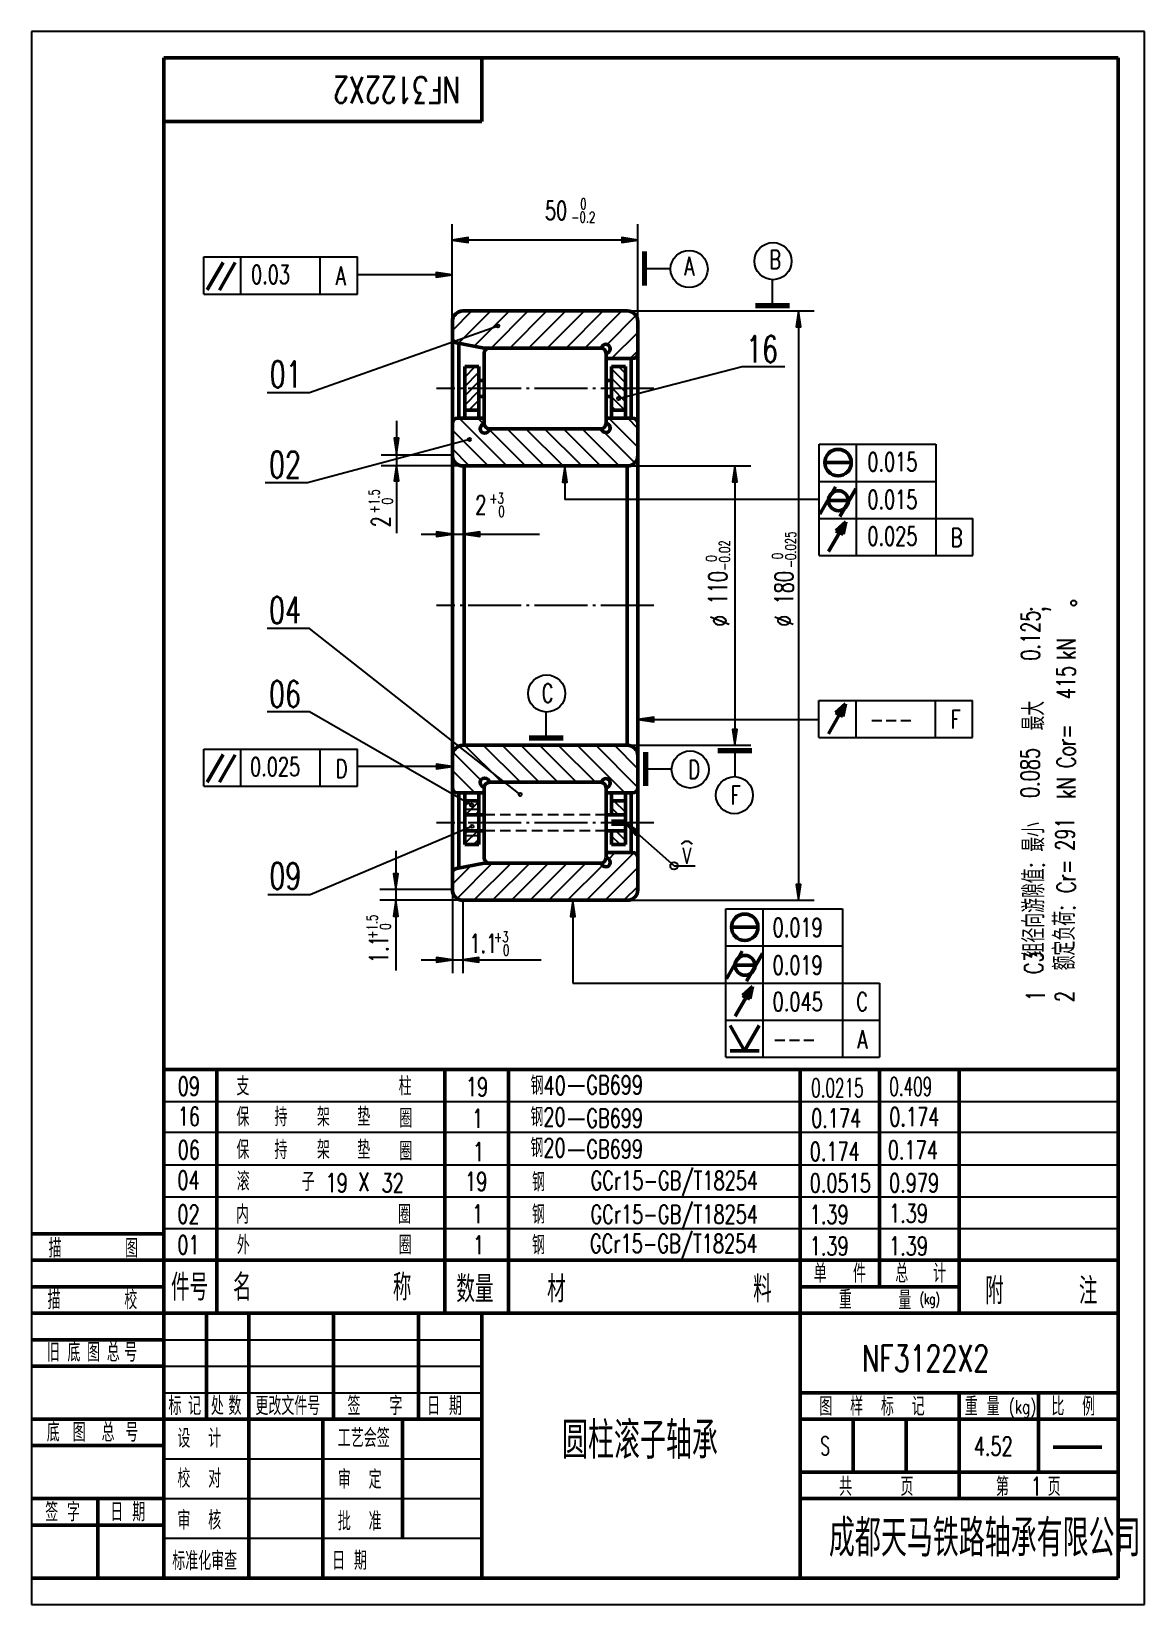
# Model space of a CAD drawing. Extents: x 0 to 210, y 0 to 297.
import ezdxf
from ezdxf.enums import TextEntityAlignment as Align

# ---------------------------------------------------------------- set-up
doc = ezdxf.new("R2010")
doc.units = 0
doc.header["$MEASUREMENT"] = 0
doc.linetypes.add('CENTER', pattern=[12.5, 10, -1, 0.5, -1])
doc.linetypes.add('HIDDEN', pattern=[3, 2, -1])
doc.layers.get('0').update_dxf_attribs({"color": 6, "linetype": 'CONTINUOUS'})
doc.layers.get('DEFPOINTS').update_dxf_attribs({"linetype": 'CONTINUOUS'})
doc.layers.add('1', color=2, linetype='CONTINUOUS', lineweight=50)
for name, color, linetype in [('2', 6, 'CONTINUOUS'), ('3', 7, 'CENTER'), ('5', 3, 'HIDDEN'), ('90', 7, 'CONTINUOUS')]:
    doc.layers.add(name, color=color, linetype=linetype)
doc.styles.add('HZ', font='SIMPLEX', dxfattribs={"width": 0.7, "bigfont": 'HZTXT'})
doc.dimstyles.get("Standard").update_dxf_attribs({"dimtxt": 0.18, "dimasz": 0.18, "dimexe": 0.18, "dimexo": 0.0625, "dimgap": 0.09, "dimtad": 0, "dimtih": 1, "dimtoh": 1, "dimdec": 4, "dimzin": 0, "dimdsep": 46, "dimtxsty": 'Standard', "dimcen": 0.09, "dimadec": 0, "dimazin": 0, "dimtfac": 1, "dimtdec": 4, "dimtofl": 0, "dimtmove": 0, "dimatfit": 3, "dimfxl": 0, "dimtolj": 1, "dimtzin": 0, "dimarcsym": 0})

# ---------------------------------------------------------------- blocks, each defined once
blk = doc.blocks.new('BLK', base_point=(1, 0))
for points in [[(0, 0), (1, 0), (0, 0.15), (0, -0.15), (1, 0)], [(0, 0.07), (0.5, 0), (0, -0.07)]]:
    blk.add_lwpolyline(points)
blk = doc.blocks.new('*D9')
at = {"color": 0, "linetype": 'ByBlock'}
for p, q in [((112.4, 214.97), (135.72, 214.97)), ((132.72, 211.97), (132.72, 165.24)), ((112.4, 162.24), (135.72, 162.24))]:
    blk.add_line(p, q, dxfattribs=at)
at = {"layer": 'DEFPOINTS', "color": 0, "linetype": 'ByBlock'}
for p in [(112.4, 214.97), (112.4, 162.24), (132.72, 162.24)]:
    blk.add_point(p, dxfattribs=at)
at = {"color": 0, "linetype": 'ByBlock', "xscale": 3, "yscale": 3, "zscale": 3}
for p, rotation in [((132.72, 214.97), 90), ((132.72, 162.24), 270)]:
    blk.add_blockref('BLK', p, dxfattribs=dict(at, rotation=rotation))
blk = doc.blocks.new('*X8')
at = {"color": 0}
for p, q in [((81.72, 150.67), (82.79, 151.74)), ((82.04, 149.21), (84.41, 151.59)), ((83.81, 149.21), (84.41, 149.82))]:
    blk.add_line(p, q, dxfattribs=at)
blk = doc.blocks.new('*X7')
at = {"color": 0}
for p, q in [((81.72, 143.6), (84.25, 146.12)), ((81.72, 145.36), (82.48, 146.12)), ((83.37, 143.47), (84.41, 144.52))]:
    blk.add_line(p, q, dxfattribs=at)
blk = doc.blocks.new('*X6')
at = {"color": 0}
for p, q in [((112.12, 144.2), (110.2, 146.12)), ((112.12, 145.97), (111.97, 146.12)), ((111.08, 143.47), (109.4, 145.15))]:
    blk.add_line(p, q, dxfattribs=at)
blk = doc.blocks.new('*X5')
at = {"color": 0}
for p, q in [((112.12, 149.51), (109.89, 151.74)), ((112.12, 151.27), (111.66, 151.74)), ((110.65, 149.21), (109.44, 150.43))]:
    blk.add_line(p, q, dxfattribs=at)
blk = doc.blocks.new('*X4')
at = {"color": 0}
for p, q in [((84.78, 155.64), (79.52, 160.9)), ((88.72, 155.24), (81.72, 162.24)), ((92.25, 155.24), (85.25, 162.24)), ((95.79, 155.24), (88.79, 162.24)), ((99.32, 155.24), (92.32, 162.24)), ((102.86, 155.24), (95.86, 162.24)), ((106.39, 155.24), (99.39, 162.24)), ((111.93, 153.24), (102.93, 162.24)), ((114.43, 154.27), (106.46, 162.24)), ((114.43, 157.8), (110, 162.24)), ((83.64, 153.24), (79.43, 157.45)), ((80.04, 153.31), (79.43, 153.92))]:
    blk.add_line(p, q, dxfattribs=at)
blk = doc.blocks.new('*D3')
at = {"color": 0, "linetype": 'ByBlock'}
for p, q in [((108.07, 244.24), (143.36, 244.24)), ((140.36, 241.24), (140.36, 135.97)), ((108.07, 132.97), (143.36, 132.97))]:
    blk.add_line(p, q, dxfattribs=at)
at = {"layer": 'DEFPOINTS', "color": 0, "linetype": 'ByBlock'}
for p in [(108.07, 244.24), (108.07, 132.97), (140.36, 132.97)]:
    blk.add_point(p, dxfattribs=at)
at = {"color": 0, "linetype": 'ByBlock', "xscale": 3, "yscale": 3, "zscale": 3}
for p, rotation in [((140.36, 244.24), 90), ((140.36, 132.97), 270)]:
    blk.add_blockref('BLK', p, dxfattribs=dict(at, rotation=rotation))
blk = doc.blocks.new('*D2')
at = {"color": 0, "linetype": 'ByBlock'}
for p, q in [((-152.5, 134.63), (-152.5, 153.01)), ((-117.5, 134.63), (-117.5, 153.01)), ((-120.5, 150.01), (-149.5, 150.01))]:
    blk.add_line(p, q, dxfattribs=at)
at = {"layer": 'DEFPOINTS', "color": 0, "linetype": 'ByBlock'}
for p in [(-152.5, 150.01), (-152.5, 134.63), (-117.5, 134.63)]:
    blk.add_point(p, dxfattribs=at)
at = {"color": 0, "linetype": 'ByBlock', "xscale": 3, "yscale": 3, "zscale": 3, "rotation": 180}
blk.add_blockref('BLK', (-152.5, 150.01), dxfattribs=at)
at = {"color": 0, "linetype": 'ByBlock', "xscale": 3, "yscale": 3, "zscale": 3}
blk.add_blockref('BLK', (-117.5, 150.01), dxfattribs=at)
blk = doc.blocks.new('ZL', base_point=(176.19, 35.82))
at = {"layer": '2', "style": 'HZ', "width": 0.7}
blk.add_text('重 量', height=3.5, dxfattribs=at).set_placement((176.34, 35.82))
blk = doc.blocks.new('A$C494B7923')
at = {"layer": '2'}
for p, q in [((0, 12.12), (3.08, 12.12)), ((0, 5.84), (3.08, 5.84)), ((0, 0), (3.08, 0))]:
    blk.add_line(p, q, dxfattribs=at)

msp = doc.modelspace()

# ---------------------------------------------------------------- linework, layer by layer
at = {"layer": '1'}
for p, q in [((25, 292), (25, 5)), ((205, 292), (25, 292)), ((85, 280), (85, 292)), ((205, 5), (205, 292)), ((25, 280), (85, 280)), ((115.50856, 249.0402), (115.50856, 255.4402)), ((115.80856, 249.0402), (115.80856, 255.4402)), ((33.13615, 248.21145), (36.13615, 253.4076)), ((35.44561, 248.17109), (38.44561, 253.36725)), ((143.01981, 245.36136), (136.61981, 245.36136)), ((143.01981, 245.06136), (136.61981, 245.06136)), ((85.40409, 237.23661), (80.21765, 238.22087)), ((81.7306, 223.97443), (81.7306, 233.73661)), ((112.07758, 223.97443), (112.07758, 233.73661)), ((85.40409, 231.10552), (84.40409, 231.10552)), ((109.40409, 231.10552), (108.40409, 231.10552)), ((85.40409, 228.10552), (84.40409, 228.10552)), ((109.40409, 228.10552), (108.40409, 228.10552)), ((149.63922, 215.59371), (154.63922, 215.59371)), ((149.79041, 215.59371), (149.79041, 215.59371)), ((148.72693, 205.85806), (151.72693, 211.05421)), ((150.43592, 208.42702), (154.17385, 208.42702)), ((152.50754, 205.44239), (155.50754, 210.63854)), ((150.40589, 198.79399), (153.65589, 204.42316)), ((153.65589, 204.42316), (151.77045, 202.7234)), ((151.77045, 202.7234), (153.15305, 202.06458)), ((153.04797, 203.40498), (152.1923, 202.56499)), ((153.07799, 203.44072), (152.82279, 202.26117)), ((153.65589, 204.42316), (153.15305, 202.06458)), ((150.40589, 198.79399), (150.40589, 198.79399)), ((150.34585, 164.40153), (153.59585, 170.03069)), ((153.59585, 170.03069), (151.7104, 168.33093)), ((153.59585, 170.03069), (153.093, 167.67211)), ((151.7104, 168.33093), (153.093, 167.67211)), ((152.98792, 169.01251), (152.13225, 168.17252)), ((153.01795, 169.04825), (152.76275, 167.8687)), ((100.31127, 163.73644), (93.91127, 163.73644)), ((100.31127, 163.43644), (93.91127, 163.43644)), ((150.34585, 164.40153), (150.34585, 164.40153)), ((33.13615, 155.2914), (36.13615, 160.48755)), ((35.44561, 155.25104), (38.44561, 160.44719)), ((115.71087, 154.55313), (115.71087, 160.95313)), ((116.01087, 154.55313), (116.01087, 160.95313)), ((129.51916, 161.38115), (135.91916, 161.38115)), ((129.51916, 161.08115), (135.91916, 161.08115)), ((81.7306, 143.47443), (81.7306, 153.23661)), ((112.07758, 143.47443), (112.07758, 153.23661)), ((85.40409, 149.10552), (81.7306, 149.10552)), ((112.07758, 149.10552), (108.40409, 149.10552)), ((85.40409, 146.10552), (81.7306, 146.10552)), ((112.07758, 146.10552), (108.40409, 146.10552)), ((112.07758, 147.90552), (109.40409, 147.90552)), ((112.07758, 147.60552), (109.40409, 147.60552)), ((112.07758, 147.30552), (109.40409, 147.30552)), ((85.40409, 139.97443), (80.21765, 138.99017)), ((132.02761, 127.86858), (137.02761, 127.86858)), ((132.1788, 127.86858), (132.1788, 127.86858)), ((131.11533, 118.13293), (134.11533, 123.32908)), ((134.89594, 117.71726), (137.89594, 122.91342)), ((132.82431, 120.70189), (136.56225, 120.70189)), ((132.79429, 111.06887), (136.04429, 116.69803)), ((136.04429, 116.69803), (134.15884, 114.99827)), ((136.04429, 116.69803), (135.54145, 114.33945)), ((134.15884, 114.99827), (135.54145, 114.33945)), ((135.43636, 115.67985), (134.58069, 114.83987)), ((135.46639, 115.7156), (135.21119, 114.53604)), ((132.79429, 111.06887), (132.79429, 111.06887)), ((134.55351, 104.56928), (131.80351, 109.33242)), ((134.55351, 104.56928), (137.30351, 109.33242)), ((131.80351, 104.56928), (137.30351, 104.56928)), ((25, 101), (205, 101)), ((35, 101), (35, 55)), ((78, 101), (78, 55)), ((90, 101), (90, 55)), ((145, 101), (145, 5)), ((160, 101), (160, 60)), ((175, 101), (175, 55)), ((0, 70), (25, 70)), ((0, 65), (25, 65)), ((25, 65), (205, 65)), ((0, 60), (25, 60)), ((145, 60), (175, 60)), ((0, 55), (25, 55)), ((25, 55), (205, 55)), ((33, 55), (33, 35)), ((41, 55), (41, 5)), ((57, 55), (57, 35)), ((73, 55), (73, 35)), ((85, 55), (85, 5)), ((0, 50), (25, 50)), ((0, 45), (25, 45)), ((145, 40), (205, 40)), ((175, 40), (175, 20)), ((190, 40), (190, 25)), ((0, 35), (25, 35)), ((25, 35), (85, 35)), ((55, 35), (55, 5)), ((70, 35), (70, 12.5)), ((145, 35), (205, 35)), ((155, 35), (155, 25)), ((165, 35), (165, 25)), ((0, 30), (25, 30)), ((192.75137, 29.70332), (201.9536, 29.70332)), ((145, 25), (205, 25)), ((0, 20), (25, 20)), ((12.5, 20), (12.5, 5)), ((145, 20), (205, 20)), ((0, 15), (25, 15)), ((0, 5), (205, 5))]:
    msp.add_line(p, q, dxfattribs=at)
at = {"layer": '1', "color": 2}
for p, q in [((112.40409, 244.23661), (81.40409, 244.23661)), ((79.40415, 242.23661), (79.40415, 134.97443)), ((114.40415, 242.23661), (114.40415, 134.97443)), ((80.65749, 223.97443), (80.65749, 238.1374)), ((85.40409, 237.23661), (107.52432, 237.23661)), ((85.40409, 236.23661), (85.40409, 222.97443)), ((108.40409, 222.97443), (108.40409, 236.23661)), ((113.40409, 235.23661), (108.40409, 235.23661)), ((113.15069, 235.23661), (113.15069, 223.97443)), ((81.7306, 233.73661), (84.40409, 233.73661)), ((84.40409, 233.73661), (84.40409, 223.97443)), ((109.40409, 233.73661), (112.07758, 233.73661)), ((109.40409, 233.73661), (109.40409, 223.97443)), ((80.40409, 223.97443), (85.40409, 223.97443)), ((81.7306, 225.47443), (84.40409, 225.47443)), ((113.40409, 223.97443), (108.40409, 223.97443)), ((112.07758, 225.47443), (109.40409, 225.47443)), ((86.40409, 221.97443), (107.40409, 221.97443)), ((112.40409, 214.97443), (81.40409, 214.97443)), ((81.64494, 214.97443), (81.64494, 162.23661)), ((112.40415, 214.97443), (112.40415, 162.23661)), ((112.40409, 162.23661), (81.40409, 162.23661)), ((86.40409, 155.23661), (107.40409, 155.23661)), ((80.40409, 153.23661), (85.40409, 153.23661)), ((80.65749, 153.23661), (80.65749, 139.07364)), ((81.7306, 151.73661), (84.40409, 151.73661)), ((84.40409, 153.23661), (84.40409, 143.47443)), ((85.40409, 140.97443), (85.40409, 154.34685)), ((108.40409, 154.23661), (108.40409, 141.09889)), ((113.40409, 153.23661), (108.40409, 153.23661)), ((109.40409, 153.23661), (109.40409, 149.10552)), ((109.40409, 151.73661), (112.07758, 151.73661)), ((113.15069, 141.97443), (113.15069, 153.23661)), ((109.40409, 146.10552), (109.40409, 143.47443)), ((81.7306, 143.47443), (84.40409, 143.47443)), ((109.40409, 143.47443), (112.07758, 143.47443)), ((85.40409, 139.97443), (107.52432, 139.97443)), ((113.40409, 141.97443), (108.40409, 141.97443)), ((112.40409, 132.97443), (81.40409, 132.97443))]:
    msp.add_line(p, q, dxfattribs=at)
at = {"layer": '1'}
for centre, radius in [((152.17729, 215.59371), 2.5), ((152.24484, 208.40021), 1.87837), ((134.56568, 127.86858), 2.5), ((134.63323, 120.67509), 1.87837)]:
    msp.add_circle(centre, radius, dxfattribs=at)
at = {"layer": '1', "color": 2}
for centre, radius, start, end in [((81.40409, 242.23661), 2, 90, 180), ((112.40409, 242.23661), 2, 0, 90), ((86.40409, 236.23661), 1, 90, 180), ((107.40409, 236.23661), 1, 0, 90), ((107.40409, 236.23661), 1, 83.1684214, 90), ((113.40409, 236.23661), 1, 270, 360), ((80.40409, 222.97443), 1, 90, 180), ((86.40409, 222.97443), 1, 180, 270), ((107.40409, 222.97443), 1, 270, 0), ((113.40409, 222.97443), 1, 0, 90), ((81.40409, 216.97443), 2, 180, 270), ((112.40409, 216.97443), 2, 270, 0), ((81.40409, 160.23661), 2, 90, 180), ((112.40409, 160.23661), 2, 0, 90), ((86.40409, 154.23661), 1, 90, 180), ((107.40409, 154.23661), 1, 0, 90), ((80.40409, 154.23661), 1, 180, 270), ((113.40409, 154.23661), 1, 270, 0), ((86.40409, 140.97443), 1, 180, 270), ((107.40409, 140.97443), 1, 270, 0), ((107.40409, 140.97443), 1, 270, 0), ((113.40409, 140.97443), 1, 0, 90), ((81.40409, 134.97443), 2, 180, 270), ((112.40409, 134.97443), 2, 270, 0)]:
    msp.add_arc(centre, radius, start, end, dxfattribs=at)
at = {"layer": '1'}
for centre, radius, start, end in [((80.40409, 239.20333), 1, 180, 259.2544537), ((108.35832, 237.08335), 0.84797, 273.0939492, 173.8429171), ((85.50106, 222.02178), 0.84797, 96.1570829, 356.9060508), ((108.35832, 222.12769), 0.84797, 186.1570829, 86.9060508), ((85.50106, 155.18926), 0.84797, 3.0939492, 263.8429171), ((108.35832, 155.08335), 0.84797, 273.0939492, 173.8429171), ((108.35832, 140.12769), 0.84797, 186.1570829, 86.9060508), ((80.40409, 138.0077), 1, 100.7455463, 180)]:
    msp.add_arc(centre, radius, start, end, dxfattribs=at)
at = {"layer": '2'}
for p, q in [((0, 297), (0, 0)), ((210, 297), (0, 297)), ((210, 0), (210, 297)), ((32.48829, 247.42047), (32.48829, 254.42047)), ((32.48829, 254.42047), (61.48829, 254.42047)), ((39.48829, 247.42047), (39.48829, 254.42047)), ((54.48829, 247.42047), (54.48829, 254.42047)), ((61.48829, 247.42047), (61.48829, 254.42047)), ((76.47241, 251.04849), (61.48829, 251.04849)), ((115.50856, 252.2402), (120.50856, 252.2402)), ((139.81981, 245.06136), (139.81981, 250.06136)), ((32.48829, 247.42047), (61.48829, 247.42047)), ((79.40409, 240.53121), (83.10949, 244.23661)), ((80.56362, 238.15521), (86.64502, 244.23661)), ((83.53522, 237.59128), (90.18056, 244.23661)), ((86.71609, 237.23661), (93.71609, 244.23661)), ((90.25162, 237.23661), (97.25162, 244.23661)), ((93.78716, 237.23661), (100.78716, 244.23661)), ((97.32269, 237.23661), (104.32269, 244.23661)), ((100.85822, 237.23661), (107.85822, 244.23661)), ((104.39376, 237.23661), (111.39376, 244.23661)), ((87.9841, 241.37972), (52.48122, 228.79781)), ((108.59135, 237.89867), (114.05631, 243.36363)), ((109.46483, 235.23661), (114.40409, 240.17588)), ((112.96024, 235.23661), (114.40415, 236.68051)), ((81.7306, 231.75856), (83.70865, 233.73661)), ((81.7306, 229.99079), (84.34533, 232.60552)), ((112.07758, 230.63697), (109.40409, 233.31046)), ((112.07758, 232.40474), (110.74571, 233.73661)), ((110.77199, 227.69141), (134.11533, 233.76623)), ((134.11533, 233.76623), (142.11533, 233.76623)), ((52.48122, 228.79781), (44.48122, 228.79781)), ((81.7306, 228.22303), (84.40409, 230.89652)), ((81.7306, 226.45526), (84.40409, 229.12875)), ((112.07758, 228.86921), (109.40409, 231.5427)), ((112.07758, 227.10144), (109.40409, 229.77493)), ((82.51754, 225.47443), (84.40409, 227.36098)), ((111.93683, 225.47443), (109.40409, 228.00716)), ((110.16906, 225.47443), (109.40409, 226.2394)), ((89.67671, 214.97443), (80.67671, 223.97443)), ((85.33362, 222.85306), (84.21225, 223.97443)), ((114.40409, 218.53132), (108.96098, 223.97443)), ((114.40409, 222.06685), (112.49652, 223.97443)), ((82.62489, 219.95449), (52.09091, 211.75122)), ((86.14118, 214.97443), (79.40409, 221.71151)), ((93.21225, 214.97443), (86.33234, 221.85433)), ((96.74778, 214.97443), (89.74778, 221.97443)), ((100.28331, 214.97443), (93.28331, 221.97443)), ((103.81885, 214.97443), (96.81885, 221.97443)), ((107.35438, 214.97443), (100.35438, 221.97443)), ((110.88992, 214.97443), (103.88992, 221.97443)), ((113.82894, 215.57093), (107.56108, 221.83879)), ((82.60564, 214.97443), (79.40409, 218.17598)), ((148.6345, 219.06124), (170.6345, 219.06124)), ((148.6345, 198.06124), (148.6345, 219.06124)), ((155.6345, 198.06124), (155.6345, 219.06124)), ((170.6345, 219.06124), (170.6345, 198.06124)), ((52.09091, 211.75122), (44.09091, 211.75122)), ((100.60901, 212.16478), (100.60901, 208.60574)), ((148.6345, 212.06124), (170.6345, 212.06124)), ((148.6345, 208.60574), (100.60901, 208.60574)), ((148.6345, 205.06124), (177.6345, 205.06124)), ((177.6345, 198.06124), (177.6345, 205.06124)), ((148.6345, 198.06124), (177.6345, 198.06124)), ((52.48122, 184.26069), (44.48122, 184.26069)), ((92.20241, 152.94638), (52.48122, 184.26069)), ((148.57446, 163.66877), (148.57446, 170.66877)), ((148.57446, 170.66877), (177.57446, 170.66877)), ((155.57446, 163.66877), (155.57446, 170.66877)), ((170.57446, 163.66877), (170.57446, 170.66877)), ((177.57446, 163.66877), (177.57446, 170.66877)), ((52.48122, 168.51543), (44.48122, 168.51543)), ((83.04522, 150.94555), (52.48122, 168.51543)), ((97.11127, 163.43644), (97.11127, 168.43644)), ((117.43638, 167.11807), (148.57446, 167.11807)), ((148.57446, 163.66877), (177.57446, 163.66877)), ((32.48829, 161.50042), (61.48829, 161.50042)), ((32.48829, 154.50042), (32.48829, 161.50042)), ((39.48829, 154.50042), (39.48829, 161.50042)), ((54.48829, 154.50042), (54.48829, 161.50042)), ((61.48829, 154.50042), (61.48829, 161.50042)), ((132.71916, 161.38115), (132.71916, 156.38115)), ((76.54747, 158.23567), (61.48829, 158.23567)), ((115.71087, 157.75313), (120.71087, 157.75313)), ((32.48829, 154.50042), (61.48829, 154.50042)), ((84.40409, 150.10552), (81.7306, 150.10552)), ((83.10527, 146.92434), (52.60131, 134.00453)), ((112.07758, 147.60552), (121.23521, 139.45383)), ((84.40409, 145.10552), (81.7306, 145.10552)), ((80.2843, 133.3173), (86.94142, 139.97443)), ((83.47695, 132.97443), (90.47695, 139.97443)), ((87.01248, 132.97443), (94.01248, 139.97443)), ((90.54802, 132.97443), (97.54802, 139.97443)), ((94.08355, 132.97443), (101.08355, 139.97443)), ((97.61909, 132.97443), (104.61909, 139.97443)), ((104.69015, 132.97443), (113.65751, 141.94178)), ((108.93218, 140.75199), (110.15462, 141.97443)), ((79.42738, 135.99592), (82.93785, 139.50639)), ((101.15462, 132.97443), (107.73403, 139.55383)), ((108.22569, 132.97443), (114.40415, 139.15288)), ((121.23521, 139.45383), (125.23521, 139.45383)), ((52.60131, 134.00453), (44.60131, 134.00453)), ((111.76122, 132.97443), (114.43487, 135.64807)), ((102.15523, 133.00369), (102.15523, 117.33611)), ((102.15523, 133.00369), (102.15523, 133.00369)), ((131.0229, 131.33611), (153.0229, 131.33611)), ((131.0229, 103.33611), (131.0229, 131.33611)), ((138.0229, 103.33611), (138.0229, 131.33611)), ((153.0229, 131.33611), (153.0229, 103.33611)), ((131.0229, 124.33611), (153.0229, 124.33611)), ((102.15523, 117.33611), (160.0229, 117.33611)), ((160.0229, 117.33611), (160.0229, 103.33611)), ((131.0229, 110.33611), (160.0229, 110.33611)), ((131.0229, 103.33611), (160.0229, 103.33611)), ((25, 95), (205, 95)), ((25.07632, 89.2122), (205.07632, 89.2122)), ((25, 83), (205, 83)), ((25, 77), (205, 77)), ((25, 71), (205, 71)), ((25, 50), (85, 50)), ((25, 45), (85, 45)), ((25, 40), (85, 40)), ((25, 27.5), (85, 27.5)), ((25, 20), (85, 20)), ((25, 12.5), (85, 12.5)), ((0, 0), (210, 0))]:
    msp.add_line(p, q, dxfattribs=at)
at = {"layer": '2', "linetype": 'ByBlock'}
for p, q in [((68.87409, 223.47528), (68.87409, 202.27904)), ((79.40415, 216.97443), (65.97681, 216.97443)), ((81.64494, 214.97443), (65.97681, 214.97443)), ((73.52774, 202.06894), (95.85027, 202.06894)), ((68.73809, 142.27928), (68.73809, 119.68903)), ((79.40415, 134.97443), (65.73809, 134.97443)), ((79.40415, 134.97443), (79.40415, 119.18861)), ((81.40409, 132.97443), (65.73809, 132.97443)), ((81.40409, 132.97443), (81.40409, 119.18861)), ((73.52774, 121.72213), (96.1355, 121.72213))]:
    msp.add_line(p, q, dxfattribs=at)
at = {"layer": '2'}
for centre, radius in [((124.08297, 252.15013), 3.5), ((139.90988, 253.63577), 3.5), ((87.9841, 241.37972), 0.3), ((110.77199, 227.69141), 0.3), ((82.62489, 219.95449), 0.3), ((196.63287, 189.08866), 0.5), ((97.20134, 172.01084), 3.5), ((124.28528, 157.66306), 3.5), ((132.62909, 152.80674), 3.5), ((92.20241, 152.94638), 0.3), ((83.04522, 150.94555), 0.3), ((83.10527, 146.92434), 0.3), ((121.23521, 139.45383), 0.7)]:
    msp.add_circle(centre, radius, dxfattribs=at)
msp.add_arc((123.6371, 142.71332), 1.35225, 39.0045113, 140.9954887, dxfattribs=at)
at = {"layer": '3'}
for p, q in [((117.40409, 229.60552), (76.40409, 229.60552)), ((117.40415, 188.60552), (76.40415, 188.60552)), ((117.40409, 147.60552), (76.40409, 147.60552))]:
    msp.add_line(p, q, dxfattribs=at)
at = {"layer": '5'}
for p, q in [((108.40409, 149.10552), (85.40409, 149.10552)), ((108.40409, 146.10552), (85.40409, 146.10552))]:
    msp.add_line(p, q, dxfattribs=at)

# ---------------------------------------------------------------- block references
at = {"layer": '2', "xscale": 3, "yscale": 3, "zscale": 3}
for p in [(79.35438, 251.04849), (79.39735, 158.23567)]:
    msp.add_blockref('BLK', p, dxfattribs=at)
at = {"layer": '2', "linetype": 'ByBlock', "xscale": 3, "yscale": 3, "zscale": 3}
for p, rotation in [((68.87409, 217.18889), 270), ((68.87409, 215.18889), 90), ((81.60564, 202.06894), 180), ((68.73809, 134.97443), 270), ((68.73809, 132.97443), 90), ((81.40409, 121.72213), 180)]:
    msp.add_blockref('BLK', p, dxfattribs=dict(at, rotation=rotation))
at = {"layer": '2', "xscale": 3, "yscale": 3, "zscale": 3}
for p, rotation in [((100.60901, 214.93244), 90), ((114.43487, 167.11807), 180), ((112.07758, 147.60552), 138.3260374089723), ((102.15523, 132.89646), 90)]:
    msp.add_blockref('BLK', p, dxfattribs=dict(at, rotation=rotation))
at = {"layer": '2', "linetype": 'ByBlock', "xscale": 3, "yscale": 3, "zscale": 3}
for p in [(79.40409, 202.06894), (79.40415, 121.72213)]:
    msp.add_blockref('BLK', p, dxfattribs=at)
at = {"layer": '2'}
for name, p in [('*X4', (0, 0)), ('*X8', (0, 0)), ('*X5', (0, 0)), ('*X7', (0, 0)), ('*X6', (0, 0)), ('A$C494B7923', (101.25612, 85.81527)), ('ZL', (175.93817, 35.65471))]:
    msp.add_blockref(name, p, dxfattribs=at)

# ---------------------------------------------------------------- texts
at = {"layer": '2', "style": 'HZ'}
for s, height, width, p in [('B', 3.5, 0.7, (139.18931, 252.1923)), ('A', 3.5, 0.7, (57.40786, 249.10044)), ('16', 5, 0.7, (134.8509, 234.51686)), ('01', 5, 0.7, (44.96031, 229.78077)), ('02', 5, 0.7, (44.84021, 212.71631)), ('B', 3.5, 0.7, (173.43398, 199.70547)), ('04', 5, 0.7, (44.84021, 185.26153)), ('06', 5, 0.7, (44.84021, 169.40903)), ('C', 3.5, 0.7, (96.2706, 170.33504)), ('F', 3.5, 0.7, (173.41897, 165.36662)), ('D', 3.5, 0.7, (57.40786, 156.07316)), ('D', 3.5, 0.7, (123.92232, 155.91231)), ('F', 3.5, 0.7, (131.90853, 151.06899)), ('V', 3, 0.7, (122.84147, 139.86489)), ('09', 5, 0.7, (44.88525, 135.05898)), ('C', 3.5, 0.7, (155.61221, 112.07554)), ('A', 3.5, 0.7, (155.82237, 104.96247)), ('09', 3.5, 0.7, (27.59167, 96.11581)), ('支', 3.5, 0.7, (38.67037, 96.11581)), ('柱', 3.5, 0.7, (69.27941, 96.11581)), ('钢40', 3.5, 0.7, (94.1643, 96.23239)), ('GB699', 3.5, 0.7, (104.66398, 96.37221)), ('16', 3.5, 0.7, (27.59167, 90.4325)), ('保', 3.5, 0.7, (38.67037, 90.3074)), ('持', 3.5, 0.7, (45.83099, 90.3074)), ('架', 3.5, 0.7, (53.8623, 90.3074)), ('垫', 3.5, 0.7, (61.45827, 90.3074)), ('圈', 3.5, 0.7, (69.38449, 90.05719)), ('1', 3.5, 0.7, (83.15185, 90.02862)), ('钢20', 3.5, 0.7, (94.13428, 90.30948)), ('GB699', 3.5, 0.7, (104.66398, 90.08305)), ('06', 3.5, 0.7, (27.59167, 84.1058)), ('保', 3.5, 0.7, (38.67037, 84.0952)), ('持', 3.5, 0.7, (45.83099, 84.0952)), ('架', 3.5, 0.7, (53.8623, 84.0952)), ('垫', 3.5, 0.7, (61.45827, 84.0952)), ('圈', 3.5, 0.7, (69.38449, 83.84499)), ('1', 3.5, 0.7, (83.29184, 83.73688)), ('钢20', 3.5, 0.7, (94.13428, 84.48619)), ('GB699', 3.5, 0.7, (104.66398, 84.25976)), ('04', 3.5, 0.7, (27.53162, 78.38675)), ('滚', 3.5, 0.7, (38.7154, 78.13654)), ('子', 3.5, 0.7, (50.99776, 78.09486)), ('X', 3.5, 0.7, (61.66114, 78.05703)), ('钢', 3.5, 0.7, (94.43917, 78.01144)), ('02', 3.5, 0.7, (27.53162, 71.93495)), ('内', 3.5, 0.7, (38.59531, 71.8992)), ('圈', 3.5, 0.7, (69.15931, 71.8992)), ('1', 3.5, 0.7, (83.15185, 71.99229)), ('钢', 3.5, 0.7, (94.43917, 71.8992)), ('描', 3.5, 0.7, (3.22753, 65.50101)), ('图', 3.5, 0.7, (17.66888, 65.50101)), ('01', 3.5, 0.7, (27.53162, 66.16228)), ('外', 3.5, 0.7, (38.74543, 66.12653)), ('圈', 3.5, 0.7, (69.27941, 66.12653)), ('1', 3.5, 0.7, (83.29184, 66.12)), ('钢', 3.5, 0.7, (94.43917, 66.12653)), ('件号', 5, 0.7, (26.33068, 57.38711)), ('名', 5, 0.7, (38.02486, 57.38711)), ('称', 5, 0.7, (68.18355, 57.38711)), ('数量', 5, 0.7, (80.16295, 57.04754)), ('材', 5, 0.7, (97.27639, 57.04754)), ('料', 5, 0.7, (136.17194, 57.04754)), ('单', 3.5, 0.7, (147.5809, 60.7828)), ('件', 3.5, 0.7, (154.99672, 60.7828)), ('总', 3.5, 0.7, (162.983, 60.7828)), ('计', 3.5, 0.7, (170.1136, 60.7828)), ('描', 3.5, 0.7, (3.03238, 55.74288)), ('校', 3.5, 0.7, (17.51876, 55.74288)), ('重', 3.5, 0.7, (152.32463, 55.7965)), ('量', 3.5, 0.7, (163.55344, 55.68926)), ('附', 5, 0.7, (179.94632, 56.70797)), ('注', 5, 0.7, (197.63021, 56.70797)), ('(kg)', 2, 0.7, (167.54658, 56.70797)), ('旧', 3.5, 0.7, (2.88226, 45.85964)), ('底', 3.5, 0.7, (6.78533, 45.85964)), ('图', 3.5, 0.7, (10.49324, 45.85964)), ('总', 3.5, 0.7, (14.20115, 45.85964)), ('号', 3.5, 0.7, (17.51876, 45.85964)), ('标', 3.5, 0.7, (25.8503, 35.76194)), ('记', 3.5, 0.7, (29.55821, 35.76194)), ('处', 3.5, 0.7, (33.85158, 35.76194)), ('数', 3.5, 0.7, (37.16919, 35.76194)), ('更改文件号', 3.5, 0.7, (42.24318, 35.76194)), ('签   字', 3.5, 0.7, (59.61182, 35.76194)), ('日 期', 3.5, 0.7, (74.63862, 35.76194)), ('图  样  标  记', 3.5, 0.7, (148.64674, 35.65471)), ('比  例', 3.5, 0.7, (192.42112, 35.65471)), ('底', 3.5, 0.7, (2.88226, 30.75777)), ('图', 3.5, 0.7, (7.7611, 30.75777)), ('总', 3.5, 0.7, (13.22539, 30.75777)), ('号', 3.5, 0.7, (17.71391, 30.75777)), ('设  计', 3.5, 0.7, (27.53162, 29.61396)), ('工艺会签', 3.5, 0.7, (57.79539, 29.68545)), ('圆柱滚子轴承', 7, 0.7, (100.09861, 27.50506)), ('S', 3.5, 0.6, (148.84189, 28.20207)), ('校  对', 3.5, 0.7, (27.53162, 22.05409)), ('审  定', 3.5, 0.7, (57.79539, 21.87537)), ('共     页', 3.5, 0.7, (152.38467, 20.49923)), ('第    页', 3.5, 0.7, (181.97291, 20.49923)), ('1', 3.5, 0.7, (188.52383, 20.57785)), ('签 字', 3.5, 0.7, (2.58203, 15.70952)), ('日 期', 3.5, 0.7, (14.87668, 15.70952)), ('审  核', 3.5, 0.7, (27.53162, 14.15465)), ('批  准', 3.5, 0.7, (57.79539, 13.97593)), ('标准化审查', 3.5, 0.7, (26.55586, 6.48755)), ('日 期', 3.5, 0.7, (56.71454, 6.54117))]:
    msp.add_text(s, height=height, dxfattribs=dict(at, width=width)).set_placement(p)
at = {"layer": '2', "style": 'HZ', "width": 0.7}
msp.add_text('A', height=3.5, dxfattribs=at).set_placement((124.10246, 250.92339), align=Align.CENTER)
for s, height, p in [('  组径向游隙值: 最小        最大        ;', 4, (191.10311, 118.35415)), ('%%c', 3.5, (131.62337, 184.6859)), ('%%c', 3.5, (143.73788, 184.6859)), ('Cr=      kN Cor=      kN', 3.5, (196.97814, 134.32874)), ('额定负荷:', 4, (196.88807, 119.74516)), ('1', 3.5, (191.21127, 113.91069)), ('2', 3.5, (196.68103, 113.7389))]:
    msp.add_text(s, height=height, rotation=90, dxfattribs=at).set_placement(p)
at = {"layer": '2', "style": 'HZ', "width": 0.761019}
msp.add_text('(kg)', height=2.5, dxfattribs=at).set_placement((184.3748, 36.08364), (189.53885, 36.08364), align=Align.FIT)
at = {"layer": '90', "style": 'HZ', "width": 0.7}
for s, height, rotation, p in [('NF3122X2', 5, 180, (80.90112, 288.46037)), ('+1.5', 2, 90, (65.64887, 206.02192)), ('0', 2, 90, (68.14887, 207.72192)), ('2', 3.5, 90, (67.64887, 203.38858)), ('-0.025', 2, 90, (144.24087, 195.6508)), ('-0.02', 2, 90, (131.76607, 195.18413)), ('0', 2, 90, (129.26607, 196.88413)), ('0', 2, 90, (141.74087, 197.3508)), ('110', 3.5, 90, (131.26607, 188.81746)), ('180', 3.5, 90, (143.74087, 188.81746)), ('0.125', 3.5, 90, (190.21975, 178.2124)), ('415', 3.5, 90, (196.94369, 170.93826)), ('0.085', 3.5, 90, (190.13319, 152.28619)), ('291', 3.5, 90, (196.75721, 142.31314)), ('+1.5', 2, 90, (65.28413, 125.69832)), ('0', 2, 90, (67.78413, 127.39832)), ('1.1', 3.5, 90, (67.28413, 121.08165)), ('C3', 3.5, 90, (190.83339, 119.01921))]:
    msp.add_text(s, height=height, rotation=rotation, dxfattribs=at).set_placement(p)
at = {"layer": '90', "style": 'HZ'}
for s, height, width, p in [('50', 3.5, 0.7, (96.86945, 261.43301)), ('0', 2, 0.7, (103.53612, 263.43301)), ('-0.2', 2, 0.7, (101.83612, 260.93301)), ('0.03', 3.5, 0.7, (41.41705, 249.37477)), ('0.015', 3.5, 0.7, (157.70531, 213.98188)), ('2', 3.5, 0.7, (83.74027, 205.8702)), ('+3', 2, 0.7, (86.3736, 207.8702)), ('0.015', 3.5, 0.7, (157.70531, 206.86881)), ('0', 2, 0.7, (88.0736, 205.3702)), ('0.025', 3.5, 0.7, (157.70531, 199.97908)), ('---', 3.5, 0.7, (158.12556, 165.40967)), ('0.025', 3.5, 0.7, (41.24123, 156.43048)), ('0.019', 3.5, 0.7, (139.83902, 126.08419)), ('1.1', 3.5, 0.7, (82.63847, 123.06186)), ('+3', 2, 0.7, (87.25514, 125.06186)), ('0', 2, 0.7, (88.95514, 122.56186)), ('0.019', 3.5, 0.7, (139.83902, 118.97111)), ('0.045', 3.5, 0.7, (139.83902, 112.08139)), ('---', 3.5, 0.7, (139.83902, 105.08139)), ('0.0215', 3.5, 0.6, (147.09802, 95.78591)), ('0.409', 3.5, 0.6, (161.84234, 96.05862)), ('0.174', 3.5, 0.7, (147.09802, 90.05909)), ('0.174', 3.5, 0.7, (161.84234, 90.33179)), ('0.174', 3.5, 0.7, (146.82497, 83.78685)), ('0.174', 3.5, 0.7, (161.5693, 84.05956)), ('19', 3.5, 0.7, (55.49181, 77.85419)), ('32', 3.5, 0.7, (66.05308, 77.85419)), ('GCr15-GB/T18254', 3.5, 0.7, (105.48691, 78.31922)), ('0.0515', 3.5, 0.7, (146.82497, 77.83689)), ('0.979', 3.5, 0.7, (161.79899, 77.85317)), ('GCr15-GB/T18254', 3.5, 0.7, (105.46347, 71.92103)), ('1.39', 3.5, 0.7, (146.82497, 71.89266)), ('1.39', 3.5, 0.7, (161.79899, 72.11625)), ('GCr15-GB/T18254', 3.5, 0.7, (105.36957, 66.40187)), ('1.39', 3.5, 0.7, (146.82497, 65.94842)), ('1.39', 3.5, 0.7, (161.79899, 65.95039)), ('NF3122X2', 5, 0.7, (156.69427, 43.98668)), ('4.52', 3.5, 0.7, (177.78583, 28.13418)), ('成都天马铁路轴承有限公司', 7, 0.7, (150.45335, 9.05622))]:
    msp.add_text(s, height=height, dxfattribs=dict(at, width=width)).set_placement(p)
at = {"layer": '90', "style": 'HZ', "width": 0.7}
for p in [(84.06184, 96.01119), (83.92184, 78.11468)]:
    msp.add_text('19', height=3.5, dxfattribs=at).set_placement(p, align=Align.CENTER)

# ---------------------------------------------------------------- dimensions: what is measured, and where the dimension line sits
at = {"layer": '2'}
dim = msp.add_linear_dim(base=(79.40415, 257.62201), p1=(114.40415, 242.23661), p2=(79.40415, 242.23661), text=' ', dimstyle='Standard', dxfattribs=at)
dim.commit()
dim.dimension.update_dxf_attribs({"geometry": '*D2', "text_midpoint": (96.90415, 261.12201), "insert": (231.90033, 107.60991)})
dim = msp.add_linear_dim(base=(144.69864, 132.97443), p1=(112.40409, 244.23661), p2=(112.40409, 132.97443), angle=90, text='   ', dimstyle='Standard', dxfattribs=at)
dim.commit()
dim.dimension.update_dxf_attribs({"geometry": '*D3', "text_midpoint": (141.19864, 188.60552), "insert": (4.33841, 0)})
dim = msp.add_linear_dim(base=(132.71923, 162.23661), p1=(112.40415, 214.97443), p2=(112.40415, 162.23661), angle=90, text=' ', dimstyle='Standard', dxfattribs=at)
dim.commit()
dim.dimension.update_dxf_attribs({"geometry": '*D9', "text_midpoint": (129.21923, 188.60552)})

doc.saveas('drawing.dxf')
